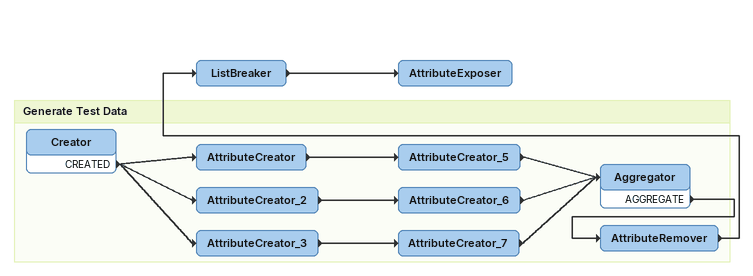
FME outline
ListBreaker
    -> AttributeExposer
AttributeExposer

Bookmark: Generate Test Data
Creator
    CREATED -> AttributeCreator
    CREATED -> AttributeCreator_2
    CREATED -> AttributeCreator_3
AttributeCreator
    -> AttributeCreator_5
AttributeCreator_5
    -> Aggregator
AttributeCreator_2
    -> AttributeCreator_6
AttributeCreator_6
    -> Aggregator
AttributeCreator_3
    -> AttributeCreator_7
AttributeCreator_7
    -> Aggregator
Aggregator
    AGGREGATE -> AttributeRemover
AttributeRemover
    -> ListBreaker
